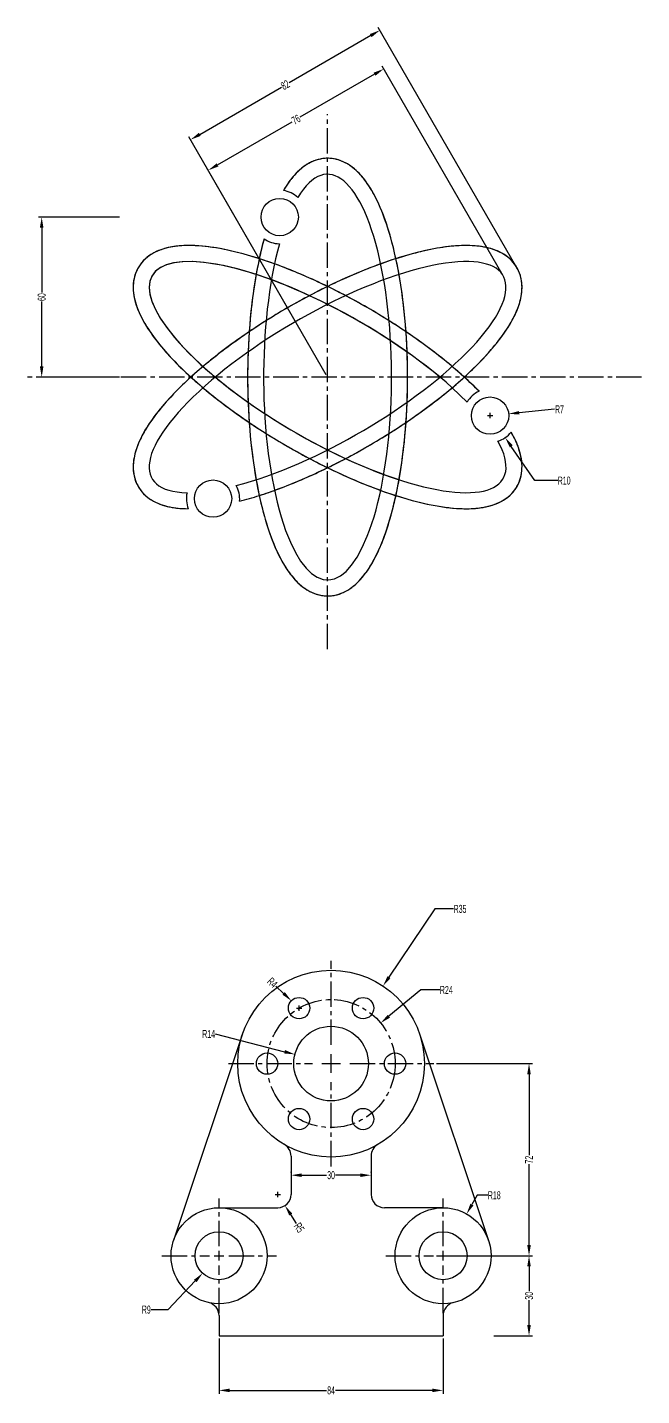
# Model space of a CAD drawing. Header units: millimetres. Extents: x 1568 to 31342, y 459 to 4403.
# Drawn here: x 9631 to 9861, y 1289 to 1801 of the extents above; entities that cross this region are included whole.
import ezdxf

# ---------------------------------------------------------------- set-up
doc = ezdxf.new("R2010")
doc.units = ezdxf.units.MM
doc.header["$LTSCALE"] = 0.5
doc.linetypes.add('CENTER2', pattern=[28.575, 19.05, -3.175, 3.175, -3.175])
doc.layers.add('centre line', color=3, linetype='CENTER2')
doc.layers.add('drawing', color=7, linetype='Continuous')
doc.styles.get("Standard").update_dxf_attribs({"font": 'arial.ttf', "width": 0.5})
doc.dimstyles.new('DARSHU2', dxfattribs={"dimtxt": 3, "dimasz": 4, "dimexe": 1.25, "dimexo": 1, "dimtad": 0, "dimtoh": 1, "dimdec": 1, "dimdsep": 46, "dimtxsty": 'Standard', "dimcen": 1, "dimclrd": 6, "dimclre": 6, "dimclrt": 6, "dimadec": 0, "dimazin": 0, "dimtfac": 1, "dimtdec": 1, "dimtofl": 0, "dimtmove": 0, "dimatfit": 3, "dimfxl": 1, "dimtfillclr": 256, "dimlwd": 25, "dimlwe": 25, "dimarcsym": 0})

# ---------------------------------------------------------------- blocks, each defined once
blk = doc.blocks.new('*D360')
at = {"layer": 'centre line', "color": 6, "linetype": 'Continuous', "lineweight": 25, "transparency": 16777216}
for p, q in [((9809, 1709.22), (9764.13, 1786.94)), ((9761.29, 1783.86), (9733.31, 1767.71)), ((9702.4, 1749.86), (9730.38, 1766.01)), ((9743.19, 1671.22), (9698.31, 1748.94))]:
    blk.add_line(p, q, dxfattribs=at)
at = {"layer": 'centre line', "color": 6, "transparency": 16777216}
for points in [[(9760.96, 1784.44), (9761.62, 1783.28), (9764.75, 1785.86)], [(9702.07, 1750.44), (9702.73, 1749.28), (9698.94, 1747.86)]]:
    blk.add_solid(points, dxfattribs=at)
at = {"layer": 'Defpoints', "color": 0, "transparency": 16777216}
for p in [(9764.75, 1785.86), (9809.5, 1708.35), (9743.69, 1670.35)]:
    blk.add_point(p, dxfattribs=at)
at = {"layer": 'centre line', "color": 6, "transparency": 16777216, "insert": (9731.85, 1766.86), "char_height": 3, "attachment_point": 5, "rotation": 30}
blk.add_mtext('76', dxfattribs=at)
blk = doc.blocks.new('*D361')
at = {"layer": 'centre line', "color": 6, "linetype": 'Continuous', "lineweight": 25, "transparency": 16777216}
for p, q in [((9814.2, 1712.22), (9762.69, 1801.42)), ((9759.85, 1798.34), (9729.28, 1780.68)), ((9695.77, 1761.33), (9726.35, 1778.99)), ((9743.18, 1671.22), (9691.68, 1760.41))]:
    blk.add_line(p, q, dxfattribs=at)
at = {"layer": 'centre line', "color": 6, "transparency": 16777216}
for points in [[(9759.52, 1798.91), (9760.19, 1797.76), (9763.32, 1800.34)], [(9695.44, 1761.91), (9696.1, 1760.75), (9692.31, 1759.33)]]:
    blk.add_solid(points, dxfattribs=at)
at = {"layer": 'Defpoints', "color": 0, "transparency": 16777216}
for p in [(9763.32, 1800.34), (9814.7, 1711.36), (9743.69, 1670.35)]:
    blk.add_point(p, dxfattribs=at)
at = {"layer": 'centre line', "color": 6, "transparency": 16777216, "insert": (9727.81, 1779.83), "char_height": 3, "attachment_point": 5, "rotation": 30.0036}
blk.add_mtext('82', dxfattribs=at)
blk = doc.blocks.new('*D362')
at = {"layer": 'centre line', "color": 6, "linetype": 'Continuous', "lineweight": 25, "transparency": 16777216}
for p, q in [((9665.65, 1730.33), (9635.23, 1730.33)), ((9636.48, 1726.33), (9636.48, 1702.04)), ((9636.48, 1674.35), (9636.48, 1698.64)), ((9665.65, 1670.35), (9635.23, 1670.35))]:
    blk.add_line(p, q, dxfattribs=at)
at = {"layer": 'centre line', "color": 6, "transparency": 16777216}
for points in [[(9635.81, 1726.33), (9637.14, 1726.33), (9636.48, 1730.33)], [(9635.81, 1674.35), (9637.14, 1674.35), (9636.48, 1670.35)]]:
    blk.add_solid(points, dxfattribs=at)
at = {"layer": 'Defpoints', "color": 0, "transparency": 16777216}
for p in [(9666.65, 1730.33), (9636.48, 1670.35), (9666.65, 1670.35)]:
    blk.add_point(p, dxfattribs=at)
at = {"layer": 'centre line', "color": 6, "transparency": 16777216, "insert": (9636.48, 1700.34), "char_height": 3, "attachment_point": 5, "rotation": 90}
blk.add_mtext('60', dxfattribs=at)
blk = doc.blocks.new('*D363')
at = {"layer": 'centre line', "color": 6, "lineweight": 25, "transparency": 16777216}
for p, q in [((9804.61, 1654.92), (9804.61, 1656.92)), ((9803.61, 1655.92), (9805.61, 1655.92))]:
    blk.add_line(p, q, dxfattribs=at)
at = {"layer": 'centre line', "color": 6, "linetype": 'Continuous', "lineweight": 25, "transparency": 16777216}
blk.add_line((9828.8, 1658.29), (9815.55, 1656.99), dxfattribs=at)
at = {"layer": 'centre line', "color": 6, "transparency": 16777216}
blk.add_solid([(9815.49, 1657.65), (9815.62, 1656.33), (9811.57, 1656.6)], dxfattribs=at)
at = {"layer": 'Defpoints', "color": 0, "transparency": 16777216}
for p in [(9811.57, 1656.6), (9804.61, 1655.92)]:
    blk.add_point(p, dxfattribs=at)
at = {"layer": 'centre line', "color": 6, "transparency": 16777216, "insert": (9830.63, 1658.29), "char_height": 3, "attachment_point": 5}
blk.add_mtext('R7', dxfattribs=at)
blk = doc.blocks.new('*D364')
at = {"layer": 'centre line', "color": 6, "lineweight": 25, "transparency": 16777216}
for p, q in [((9804.61, 1654.92), (9804.61, 1656.92)), ((9803.61, 1655.92), (9805.61, 1655.92))]:
    blk.add_line(p, q, dxfattribs=at)
at = {"layer": 'centre line', "color": 6, "linetype": 'Continuous', "lineweight": 25, "transparency": 16777216}
for p, q in [((9821.38, 1631.57), (9812.55, 1644.39)), ((9829.97, 1631.57), (9821.38, 1631.57))]:
    blk.add_line(p, q, dxfattribs=at)
at = {"layer": 'centre line', "color": 6, "transparency": 16777216}
blk.add_solid([(9813.1, 1644.77), (9812, 1644.01), (9810.28, 1647.68)], dxfattribs=at)
at = {"layer": 'Defpoints', "color": 0, "transparency": 16777216}
for p in [(9804.61, 1655.92), (9810.28, 1647.68)]:
    blk.add_point(p, dxfattribs=at)
at = {"layer": 'centre line', "color": 6, "transparency": 16777216, "insert": (9832.39, 1631.57), "char_height": 3, "attachment_point": 5}
blk.add_mtext('R10', dxfattribs=at)
blk = doc.blocks.new('*U365')
at = {"layer": 'centre line', "color": 0, "linetype": 'CENTER2', "transparency": 16777216}
for p, q in [((0, 7), (0, 38.5)), ((-38.5, 0), (-7, 0)), ((7, 0), (38.5, 0)), ((0, -38.5), (0, -7))]:
    blk.add_line(p, q, dxfattribs=at)
at = {"layer": 'centre line', "color": 0, "linetype": 'Continuous', "transparency": 16777216}
for p, q in [((-3.5, 0), (3.5, 0)), ((0, -3.5), (0, 3.5))]:
    blk.add_line(p, q, dxfattribs=at)
blk = doc.blocks.new('*D507')
at = {"layer": 'Defpoints', "color": 0, "transparency": 16777216}
for p in [(9702.99, 1311.1), (9786.99, 1311.1), (9786.99, 1290.64)]:
    blk.add_point(p, dxfattribs=at)
at = {"layer": 'drawing', "color": 6, "linetype": 'Continuous', "lineweight": 25, "transparency": 16777216}
for p, q in [((9702.99, 1310.1), (9702.99, 1289.39)), ((9786.99, 1310.1), (9786.99, 1289.39)), ((9706.99, 1290.64), (9743.3, 1290.64)), ((9782.99, 1290.64), (9746.69, 1290.64))]:
    blk.add_line(p, q, dxfattribs=at)
at = {"layer": 'drawing', "color": 6, "transparency": 16777216}
for points in [[(9706.99, 1291.31), (9706.99, 1289.98), (9702.99, 1290.64)], [(9782.99, 1291.31), (9782.99, 1289.98), (9786.99, 1290.64)]]:
    blk.add_solid(points, dxfattribs=at)
at = {"layer": 'drawing', "color": 6, "transparency": 16777216, "insert": (9744.99, 1290.64), "char_height": 3, "attachment_point": 5}
blk.add_mtext('84', dxfattribs=at)
blk = doc.blocks.new('*U508')
at = {"layer": 'centre line', "color": 0, "linetype": 'CENTER2', "transparency": 16777216}
for p, q in [((0, 3.6), (0, 21.5)), ((-21.5, 0), (-3.6, 0)), ((3.6, 0), (21.5, 0)), ((0, -21.5), (0, -3.6))]:
    blk.add_line(p, q, dxfattribs=at)
at = {"layer": 'centre line', "color": 0, "linetype": 'Continuous', "transparency": 16777216}
for p, q in [((-1.8, 0), (1.8, 0)), ((0, -1.8), (0, 1.8))]:
    blk.add_line(p, q, dxfattribs=at)
blk = doc.blocks.new('*U509')
at = {"layer": 'centre line', "color": 0, "linetype": 'CENTER2', "transparency": 16777216}
for p, q in [((0, 3.6), (0, 21.5)), ((-21.5, 0), (-3.6, 0)), ((3.6, 0), (21.5, 0)), ((0, -21.5), (0, -3.6))]:
    blk.add_line(p, q, dxfattribs=at)
at = {"layer": 'centre line', "color": 0, "linetype": 'Continuous', "transparency": 16777216}
for p, q in [((-1.8, 0), (1.8, 0)), ((0, -1.8), (0, 1.8))]:
    blk.add_line(p, q, dxfattribs=at)
blk = doc.blocks.new('*D510')
at = {"layer": 'Defpoints', "color": 0, "transparency": 16777216}
for p in [(9804.99, 1341.1), (9804.99, 1311.1), (9819.22, 1311.1)]:
    blk.add_point(p, dxfattribs=at)
at = {"layer": 'drawing', "color": 6, "linetype": 'Continuous', "lineweight": 25, "transparency": 16777216}
for p, q in [((9805.99, 1341.1), (9820.47, 1341.1)), ((9819.22, 1337.1), (9819.22, 1327.79)), ((9819.22, 1315.1), (9819.22, 1324.4)), ((9805.99, 1311.1), (9820.47, 1311.1))]:
    blk.add_line(p, q, dxfattribs=at)
at = {"layer": 'drawing', "color": 6, "transparency": 16777216}
for points in [[(9818.55, 1337.1), (9819.88, 1337.1), (9819.22, 1341.1)], [(9818.55, 1315.1), (9819.88, 1315.1), (9819.22, 1311.1)]]:
    blk.add_solid(points, dxfattribs=at)
at = {"layer": 'drawing', "color": 6, "transparency": 16777216, "insert": (9819.22, 1326.1), "char_height": 3, "attachment_point": 5, "rotation": 90}
blk.add_mtext('30', dxfattribs=at)
blk = doc.blocks.new('*D515')
at = {"layer": 'Defpoints', "color": 0, "transparency": 16777216}
for p in [(9795.83, 1356.78), (9786.99, 1341.1)]:
    blk.add_point(p, dxfattribs=at)
at = {"layer": 'drawing', "color": 6, "linetype": 'Continuous', "lineweight": 25, "transparency": 16777216}
for p, q in [((9799.76, 1363.74), (9797.8, 1360.26)), ((9803.76, 1363.74), (9799.76, 1363.74))]:
    blk.add_line(p, q, dxfattribs=at)
at = {"layer": 'drawing', "color": 6, "lineweight": 25, "transparency": 16777216}
for p, q in [((9785.99, 1341.1), (9787.99, 1341.1)), ((9786.99, 1340.1), (9786.99, 1342.1))]:
    blk.add_line(p, q, dxfattribs=at)
at = {"layer": 'drawing', "color": 6, "transparency": 16777216}
blk.add_solid([(9797.22, 1360.59), (9798.38, 1359.93), (9795.83, 1356.78)], dxfattribs=at)
at = {"layer": 'drawing', "color": 6, "transparency": 16777216, "insert": (9806.18, 1363.74), "char_height": 3, "attachment_point": 5}
blk.add_mtext('R18', dxfattribs=at)
blk = doc.blocks.new('*D516')
at = {"layer": 'Defpoints', "color": 0, "transparency": 16777216}
for p in [(9702.99, 1341.1), (9696.82, 1334.55)]:
    blk.add_point(p, dxfattribs=at)
at = {"layer": 'drawing', "color": 6, "lineweight": 25, "transparency": 16777216}
for p, q in [((9701.99, 1341.1), (9703.99, 1341.1)), ((9702.99, 1340.1), (9702.99, 1342.1))]:
    blk.add_line(p, q, dxfattribs=at)
at = {"layer": 'drawing', "color": 6, "linetype": 'Continuous', "lineweight": 25, "transparency": 16777216}
for p, q in [((9683.96, 1320.91), (9694.07, 1331.64)), ((9677.55, 1320.91), (9683.96, 1320.91))]:
    blk.add_line(p, q, dxfattribs=at)
at = {"layer": 'drawing', "color": 6, "transparency": 16777216}
blk.add_solid([(9693.59, 1332.1), (9694.56, 1331.18), (9696.82, 1334.55)], dxfattribs=at)
at = {"layer": 'drawing', "color": 6, "transparency": 16777216, "insert": (9675.71, 1320.91), "char_height": 3, "attachment_point": 5}
blk.add_mtext('R9', dxfattribs=at)
blk = doc.blocks.new('*D517')
at = {"layer": 'Defpoints', "color": 0, "transparency": 16777216}
for p in [(9724.99, 1364.1), (9727.7, 1359.89)]:
    blk.add_point(p, dxfattribs=at)
at = {"layer": 'drawing', "color": 6, "lineweight": 25, "transparency": 16777216}
for p, q in [((9723.99, 1364.1), (9725.99, 1364.1)), ((9724.99, 1363.1), (9724.99, 1365.1))]:
    blk.add_line(p, q, dxfattribs=at)
at = {"layer": 'drawing', "color": 6, "linetype": 'Continuous', "lineweight": 25, "transparency": 16777216}
blk.add_line((9732.04, 1353.17), (9729.87, 1356.53), dxfattribs=at)
at = {"layer": 'drawing', "color": 6, "transparency": 16777216}
blk.add_solid([(9730.43, 1356.89), (9729.31, 1356.17), (9727.7, 1359.89)], dxfattribs=at)
at = {"layer": 'drawing', "color": 6, "transparency": 16777216, "insert": (9733.03, 1351.62), "char_height": 3, "attachment_point": 5, "rotation": 302.8076}
blk.add_mtext('R5', dxfattribs=at)
blk = doc.blocks.new('*D518')
at = {"layer": 'Defpoints', "color": 0, "transparency": 16777216}
for p in [(9764.48, 1442.17), (9744.99, 1413.1)]:
    blk.add_point(p, dxfattribs=at)
at = {"layer": 'drawing', "color": 6, "linetype": 'Continuous', "lineweight": 25, "transparency": 16777216}
for p, q in [((9783.84, 1471.05), (9766.71, 1445.49)), ((9790.94, 1471.05), (9783.84, 1471.05))]:
    blk.add_line(p, q, dxfattribs=at)
at = {"layer": 'drawing', "color": 6, "lineweight": 25, "transparency": 16777216}
for p, q in [((9743.99, 1413.1), (9745.99, 1413.1)), ((9744.99, 1412.1), (9744.99, 1414.1))]:
    blk.add_line(p, q, dxfattribs=at)
at = {"layer": 'drawing', "color": 6, "transparency": 16777216}
blk.add_solid([(9766.15, 1445.86), (9767.26, 1445.12), (9764.48, 1442.17)], dxfattribs=at)
at = {"layer": 'drawing', "color": 6, "transparency": 16777216, "insert": (9793.36, 1471.05), "char_height": 3, "attachment_point": 5}
blk.add_mtext('R35', dxfattribs=at)
blk = doc.blocks.new('*D519')
at = {"layer": 'Defpoints', "color": 0, "transparency": 16777216}
for p in [(9763.56, 1428.3), (9744.99, 1413.1)]:
    blk.add_point(p, dxfattribs=at)
at = {"layer": 'drawing', "color": 6, "linetype": 'Continuous', "lineweight": 25, "transparency": 16777216}
for p, q in [((9778.7, 1440.7), (9766.66, 1430.84)), ((9785.79, 1440.7), (9778.7, 1440.7))]:
    blk.add_line(p, q, dxfattribs=at)
at = {"layer": 'drawing', "color": 6, "lineweight": 25, "transparency": 16777216}
for p, q in [((9743.99, 1413.1), (9745.99, 1413.1)), ((9744.99, 1412.1), (9744.99, 1414.1))]:
    blk.add_line(p, q, dxfattribs=at)
at = {"layer": 'drawing', "color": 6, "transparency": 16777216}
blk.add_solid([(9766.23, 1431.35), (9767.08, 1430.32), (9763.56, 1428.3)], dxfattribs=at)
at = {"layer": 'drawing', "color": 6, "transparency": 16777216, "insert": (9788.2, 1440.7), "char_height": 3, "attachment_point": 5}
blk.add_mtext('R24', dxfattribs=at)
blk = doc.blocks.new('*D520')
at = {"layer": 'Defpoints', "color": 0, "transparency": 16777216}
for p in [(9730.1, 1436.64), (9732.99, 1433.88)]:
    blk.add_point(p, dxfattribs=at)
at = {"layer": 'drawing', "color": 6, "linetype": 'Continuous', "lineweight": 25, "transparency": 16777216}
blk.add_line((9724.31, 1442.16), (9727.2, 1439.4), dxfattribs=at)
at = {"layer": 'drawing', "color": 6, "lineweight": 25, "transparency": 16777216}
for p, q in [((9731.99, 1433.88), (9733.99, 1433.88)), ((9732.99, 1432.88), (9732.99, 1434.88))]:
    blk.add_line(p, q, dxfattribs=at)
at = {"layer": 'drawing', "color": 6, "transparency": 16777216}
blk.add_solid([(9727.66, 1439.89), (9726.74, 1438.92), (9730.1, 1436.64)], dxfattribs=at)
at = {"layer": 'drawing', "color": 6, "transparency": 16777216, "insert": (9722.98, 1443.43), "char_height": 3, "attachment_point": 5, "rotation": 316.3518}
blk.add_mtext('R4', dxfattribs=at)
blk = doc.blocks.new('*D521')
at = {"layer": 'Defpoints', "color": 0, "transparency": 16777216}
for p in [(9731.43, 1416.56), (9744.99, 1413.1)]:
    blk.add_point(p, dxfattribs=at)
at = {"layer": 'drawing', "color": 6, "linetype": 'Continuous', "lineweight": 25, "transparency": 16777216}
blk.add_line((9701.51, 1424.2), (9727.55, 1417.55), dxfattribs=at)
at = {"layer": 'drawing', "color": 6, "lineweight": 25, "transparency": 16777216}
for p, q in [((9743.99, 1413.1), (9745.99, 1413.1)), ((9744.99, 1412.1), (9744.99, 1414.1))]:
    blk.add_line(p, q, dxfattribs=at)
at = {"layer": 'drawing', "color": 6, "transparency": 16777216}
blk.add_solid([(9727.72, 1418.19), (9727.39, 1416.9), (9731.43, 1416.56)], dxfattribs=at)
at = {"layer": 'drawing', "color": 6, "transparency": 16777216, "insert": (9699.09, 1424.2), "char_height": 3, "attachment_point": 5}
blk.add_mtext('R14', dxfattribs=at)
blk = doc.blocks.new('*D522')
at = {"layer": 'Defpoints', "color": 0, "transparency": 16777216}
for p in [(9729.99, 1371.28), (9759.99, 1371.28), (9759.99, 1371.28)]:
    blk.add_point(p, dxfattribs=at)
at = {"layer": 'drawing', "color": 6, "linetype": 'Continuous', "lineweight": 25, "transparency": 16777216}
for p, q in [((9729.99, 1372.28), (9729.99, 1372.53)), ((9733.99, 1371.28), (9743.3, 1371.28)), ((9755.99, 1371.28), (9746.69, 1371.28)), ((9759.99, 1372.28), (9759.99, 1372.53))]:
    blk.add_line(p, q, dxfattribs=at)
at = {"layer": 'drawing', "color": 6, "transparency": 16777216}
for points in [[(9733.99, 1371.94), (9733.99, 1370.61), (9729.99, 1371.28)], [(9755.99, 1371.94), (9755.99, 1370.61), (9759.99, 1371.28)]]:
    blk.add_solid(points, dxfattribs=at)
at = {"layer": 'drawing', "color": 6, "transparency": 16777216, "insert": (9744.99, 1371.28), "char_height": 3, "attachment_point": 5}
blk.add_mtext('30', dxfattribs=at)
blk = doc.blocks.new('*D523')
at = {"layer": 'Defpoints', "color": 0, "transparency": 16777216}
for p in [(9783.49, 1413.1), (9783.49, 1341.1), (9819.22, 1341.1)]:
    blk.add_point(p, dxfattribs=at)
at = {"layer": 'drawing', "color": 6, "linetype": 'Continuous', "lineweight": 25, "transparency": 16777216}
for p, q in [((9784.49, 1413.1), (9820.47, 1413.1)), ((9819.22, 1409.1), (9819.22, 1378.78)), ((9819.22, 1345.1), (9819.22, 1375.41)), ((9784.49, 1341.1), (9820.47, 1341.1))]:
    blk.add_line(p, q, dxfattribs=at)
at = {"layer": 'drawing', "color": 6, "transparency": 16777216}
for points in [[(9818.55, 1409.1), (9819.88, 1409.1), (9819.22, 1413.1)], [(9818.55, 1345.1), (9819.88, 1345.1), (9819.22, 1341.1)]]:
    blk.add_solid(points, dxfattribs=at)
at = {"layer": 'drawing', "color": 6, "transparency": 16777216, "insert": (9819.22, 1377.1), "char_height": 3, "attachment_point": 5, "rotation": 90}
blk.add_mtext('72', dxfattribs=at)

msp = doc.modelspace()

# ---------------------------------------------------------------- linework, layer by layer
at = {"layer": 'centre line'}
for p, q in [((9743.685, 1568.431), (9743.685, 1768.854)), ((9861.448, 1670.353), (9631.103, 1670.353))]:
    msp.add_line(p, q, dxfattribs=at)
msp.add_circle((9744.993, 1413.097), 24, dxfattribs=at)
at = {"layer": 'drawing'}
for p, q in [((9790.393, 1666.376), (9796.007, 1661.023)), ((9711.799, 1424.196), (9685.922, 1346.805)), ((9778.186, 1424.196), (9804.064, 1346.805)), ((9729.993, 1378.456), (9729.993, 1364.097)), ((9759.993, 1378.456), (9759.993, 1364.097)), ((9702.993, 1359.097), (9724.993, 1359.097)), ((9786.993, 1359.097), (9764.993, 1359.097)), ((9702.993, 1318.647), (9702.993, 1311.097)), ((9786.993, 1318.647), (9786.993, 1311.097)), ((9702.993, 1311.097), (9786.993, 1311.097))]:
    msp.add_line(p, q, dxfattribs=at)
for centre, radius in [((9725.727, 1730.329), 7), ((9804.605, 1655.917), 7), ((9700.723, 1624.813), 7), ((9744.993, 1413.097), 35), ((9732.993, 1433.881), 4), ((9756.993, 1433.881), 4), ((9744.993, 1413.097), 14), ((9720.993, 1413.097), 4), ((9768.993, 1413.097), 4), ((9732.993, 1392.312), 4), ((9756.993, 1392.312), 4), ((9702.993, 1341.097), 18), ((9786.993, 1341.097), 18), ((9702.993, 1341.097), 9), ((9786.993, 1341.097), 9)]:
    msp.add_circle(centre, radius, dxfattribs=at)
for centre, radius, start, end in [((9725.727, 1730.329), 10, 47.09101, 82.16416), ((9725.727, 1730.329), 10, 234.34022, 269.29571), ((9804.605, 1655.917), 10, 114.34022, 149.29571), ((9804.605, 1655.917), 10, 287.09101, 322.16416), ((9700.723, 1624.813), 10, 167.09101, 202.16416), ((9700.723, 1624.813), 10, 354.34022, 29.29571), ((9724.993, 1378.456), 5, 0, 60), ((9764.993, 1378.456), 5, 120, 180), ((9764.993, 1378.456), 5, 120, 180), ((9724.993, 1364.097), 5, 270, 0), ((9764.993, 1364.097), 5, 180, 270), ((9697.993, 1318.647), 5, 0, 77.44414), ((9791.993, 1318.647), 5, 102.55586, 180)]:
    msp.add_arc(centre, radius, start, end, dxfattribs=at)
for major_axis, start_param, end_param in [((0, -76), 3.9947669, 9.9079251), ((0, 76), 0.8531742, 6.7663324), ((-65.818, 38), 4.1199294, 9.9080024), ((65.818, -38), 0.9783368, 5.30485), ((65.818, 38), 3.9947671, 9.9079253), ((-65.818, -38), 0.8531744, 6.7663327)]:
    msp.add_ellipse((9743.685, 1670.353), major_axis=major_axis, ratio=0.3157895, start_param=start_param, end_param=end_param, dxfattribs=at)
for points, knots in [([(9719.897, 1722.204), (9719.227, 1719.795), (9718.607, 1717.273), (9716.84, 1709.129), (9715.874, 1703.169), (9714.448, 1690.713), (9713.988, 1684.219), (9713.598, 1671.081), (9713.668, 1664.44), (9714.333, 1651.406), (9714.928, 1645.015), (9716.616, 1632.861), (9717.707, 1627.099), (9720.085, 1617.559), (9721.291, 1613.614), (9723.985, 1606.451), (9725.471, 1603.234), (9728.202, 1598.575), (9729.351, 1596.903), (9731.849, 1593.914), (9733.2, 1592.593), (9735.689, 1590.762), (9736.745, 1590.131), (9738.994, 1589.123), (9740.19, 1588.749), (9742.659, 1588.335), (9743.929, 1588.298), (9746.423, 1588.572), (9747.642, 1588.882), (9749.946, 1589.78), (9751.032, 1590.365), (9753.064, 1591.738), (9754.013, 1592.525), (9755.802, 1594.263), (9756.642, 1595.215), (9759.022, 1598.272), (9760.445, 1600.596), (9763.074, 1605.798), (9764.277, 1608.679), (9766.483, 1614.951), (9767.484, 1618.343), (9769.276, 1625.564), (9770.066, 1629.394), (9771.809, 1639.667), (9772.596, 1646.362), (9773.575, 1660.147), (9773.766, 1667.236), (9773.541, 1681.325), (9773.125, 1688.324), (9771.71, 1701.754), (9770.712, 1708.184), (9768.447, 1718.807), (9767.283, 1723.186), (9764.643, 1731.175), (9763.17, 1734.786), (9760.431, 1740.084), (9759.26, 1742.012), (9756.715, 1745.472), (9755.341, 1747.007), (9752.824, 1749.152), (9751.77, 1749.896), (9749.507, 1751.132), (9748.295, 1751.622), (9745.94, 1752.21), (9744.813, 1752.353), (9743.685, 1752.353)], [0.8485189, 0.8485189, 0.8485189, 0.8485189, 0.9689401, 0.9689401, 1.2229643, 1.2229643, 1.4769885, 1.4769885, 1.7310128, 1.7310128, 1.985037, 1.985037, 2.2390612, 2.2390612, 2.4432283, 2.4432283, 2.6473954, 2.6473954, 2.7803893, 2.7803893, 2.9133831, 2.9133831, 3.0010425, 3.0010425, 3.0887018, 3.0887018, 3.1763612, 3.1763612, 3.2640205, 3.2640205, 3.3516799, 3.3516799, 3.4393392, 3.4393392, 3.5269986, 3.5269986, 3.7001402, 3.7001402, 3.8732818, 3.8732818, 4.0464234, 4.0464234, 4.2195651, 4.2195651, 4.4912, 4.4912, 4.7628349, 4.7628349, 5.0344699, 5.0344699, 5.3061048, 5.3061048, 5.5204698, 5.5204698, 5.7348349, 5.7348349, 5.8776134, 5.8776134, 6.020392, 6.020392, 6.112438, 6.112438, 6.2044841, 6.2044841, 6.2831853, 6.2831853, 6.2831853, 6.2831853]), ([(9743.685, 1588.353), (9744.887, 1588.353), (9746.087, 1588.515), (9748.389, 1589.128), (9749.49, 1589.576), (9751.56, 1590.686), (9752.531, 1591.347), (9754.359, 1592.834), (9755.216, 1593.66), (9757.567, 1596.255), (9758.951, 1598.207), (9761.518, 1602.582), (9762.699, 1605.007), (9764.891, 1610.306), (9765.9, 1613.18), (9767.747, 1619.331), (9768.584, 1622.607), (9770.53, 1631.577), (9771.496, 1637.537), (9772.922, 1649.993), (9773.382, 1656.487), (9773.772, 1669.624), (9773.702, 1676.266), (9773.037, 1689.3), (9772.442, 1695.691), (9770.754, 1707.845), (9769.663, 1713.607), (9767.285, 1723.147), (9766.079, 1727.092), (9763.385, 1734.255), (9761.899, 1737.472), (9759.168, 1742.131), (9758.019, 1743.802), (9755.521, 1746.791), (9754.17, 1748.112), (9751.681, 1749.943), (9750.625, 1750.575), (9748.376, 1751.583), (9747.18, 1751.957), (9744.711, 1752.371), (9743.441, 1752.408), (9740.947, 1752.134), (9739.728, 1751.823), (9737.424, 1750.926), (9736.339, 1750.341), (9734.306, 1748.968), (9733.357, 1748.181), (9731.568, 1746.443), (9730.728, 1745.491), (9728.923, 1743.172), (9727.981, 1741.762), (9727.09, 1740.236)], [0, 0, 0, 0, 0.0838403, 0.0838403, 0.1676805, 0.1676805, 0.2515208, 0.2515208, 0.3353611, 0.3353611, 0.4937558, 0.4937558, 0.6521506, 0.6521506, 0.8105453, 0.8105453, 0.9689401, 0.9689401, 1.2229643, 1.2229643, 1.4769885, 1.4769885, 1.7310128, 1.7310128, 1.985037, 1.985037, 2.2390612, 2.2390612, 2.4432283, 2.4432283, 2.6473954, 2.6473954, 2.7803893, 2.7803893, 2.9133831, 2.9133831, 3.0010425, 3.0010425, 3.0887018, 3.0887018, 3.1763612, 3.1763612, 3.2640205, 3.2640205, 3.3516799, 3.3516799, 3.4393392, 3.4393392, 3.5269986, 3.5269986, 3.6371769, 3.6371769, 3.6371769, 3.6371769]), ([(9743.685, 1752.353), (9742.483, 1752.353), (9741.283, 1752.19), (9738.981, 1751.578), (9737.88, 1751.13), (9735.81, 1750.02), (9734.839, 1749.359), (9733.011, 1747.872), (9732.154, 1747.046), (9729.803, 1744.451), (9728.419, 1742.499), (9727.121, 1740.286), (9727.106, 1740.261), (9727.091, 1740.236)], [0, 0, 0, 0, 0.08384026, 0.08384026, 0.16768053, 0.16768053, 0.25152079, 0.25152079, 0.33536106, 0.33536106, 0.49375582, 0.49375582, 0.49558341, 0.49558341, 0.49558341, 0.49558341]), ([(9800.484, 1665.028), (9798.732, 1666.813), (9796.858, 1668.611), (9790.689, 1674.213), (9786.01, 1678.03), (9775.936, 1685.493), (9770.541, 1689.138), (9759.359, 1696.045), (9753.573, 1699.305), (9741.952, 1705.246), (9736.12, 1707.926), (9724.751, 1712.542), (9719.215, 1714.477), (9709.764, 1717.188), (9705.745, 1718.116), (9698.194, 1719.364), (9694.665, 1719.686), (9689.265, 1719.651), (9687.243, 1719.492), (9683.405, 1718.822), (9681.586, 1718.313), (9678.755, 1717.072), (9677.681, 1716.474), (9675.683, 1715.03), (9674.761, 1714.182), (9673.168, 1712.251), (9672.501, 1711.169), (9671.492, 1708.872), (9671.151, 1707.661), (9670.776, 1705.217), (9670.74, 1703.985), (9670.913, 1701.538), (9671.12, 1700.323), (9671.731, 1697.904), (9672.135, 1696.7), (9673.592, 1693.112), (9674.894, 1690.717), (9678.085, 1685.839), (9679.977, 1683.357), (9684.306, 1678.31), (9686.744, 1675.747), (9692.102, 1670.585), (9695.023, 1667.986), (9703.049, 1661.34), (9708.453, 1657.311), (9719.902, 1649.571), (9725.945, 1645.86), (9738.259, 1639.01), (9744.528, 1635.871), (9756.866, 1630.382), (9762.934, 1628.032), (9773.266, 1624.681), (9777.641, 1623.5), (9785.88, 1621.791), (9789.743, 1621.262), (9795.701, 1620.985), (9797.957, 1621.035), (9802.225, 1621.509), (9804.241, 1621.931), (9807.357, 1623.039), (9808.529, 1623.58), (9810.731, 1624.922), (9811.761, 1625.726), (9813.448, 1627.471), (9814.135, 1628.376), (9814.699, 1629.353)], [0.8485191, 0.8485191, 0.8485191, 0.8485191, 0.9689401, 0.9689401, 1.2229643, 1.2229643, 1.4769885, 1.4769885, 1.7310128, 1.7310128, 1.985037, 1.985037, 2.2390612, 2.2390612, 2.4432283, 2.4432283, 2.6473954, 2.6473954, 2.7803893, 2.7803893, 2.9133831, 2.9133831, 3.0010425, 3.0010425, 3.0887018, 3.0887018, 3.1763612, 3.1763612, 3.2640205, 3.2640205, 3.3516799, 3.3516799, 3.4393392, 3.4393392, 3.5269986, 3.5269986, 3.7001402, 3.7001402, 3.8732818, 3.8732818, 4.0464234, 4.0464234, 4.2195651, 4.2195651, 4.4912, 4.4912, 4.7628349, 4.7628349, 5.0344699, 5.0344699, 5.3061048, 5.3061048, 5.5204698, 5.5204698, 5.7348349, 5.7348349, 5.8776134, 5.8776134, 6.020392, 6.020392, 6.112438, 6.112438, 6.2044841, 6.2044841, 6.2831853, 6.2831853, 6.2831853, 6.2831853]), ([(9814.699, 1711.353), (9814.098, 1712.394), (9813.357, 1713.352), (9811.676, 1715.039), (9810.738, 1715.769), (9808.741, 1717.007), (9807.683, 1717.517), (9805.482, 1718.356), (9804.337, 1718.686), (9800.915, 1719.424), (9798.533, 1719.647), (9793.46, 1719.682), (9790.769, 1719.493), (9785.084, 1718.741), (9782.091, 1718.178), (9775.841, 1716.702), (9772.585, 1715.789), (9763.844, 1712.989), (9758.199, 1710.846), (9746.699, 1705.853), (9740.845, 1703.004), (9729.272, 1696.773), (9723.555, 1693.392), (9712.6, 1686.299), (9707.363, 1682.588), (9697.681, 1675.05), (9693.237, 1671.223), (9686.164, 1664.394), (9683.35, 1661.377), (9678.494, 1655.463), (9676.451, 1652.567), (9673.782, 1647.872), (9672.909, 1646.042), (9671.569, 1642.384), (9671.101, 1640.553), (9670.76, 1637.482), (9670.74, 1636.252), (9670.992, 1633.8), (9671.266, 1632.578), (9672.142, 1630.233), (9672.745, 1629.114), (9674.23, 1627.091), (9675.108, 1626.19), (9677.037, 1624.644), (9678.087, 1623.997), (9680.292, 1622.923), (9681.448, 1622.495), (9683.848, 1621.815), (9685.092, 1621.562), (9687.197, 1621.271), (9688.029, 1621.187), (9688.881, 1621.13)], [0, 0, 0, 0, 0.0838403, 0.0838403, 0.1676805, 0.1676805, 0.2515208, 0.2515208, 0.3353611, 0.3353611, 0.4937558, 0.4937558, 0.6521506, 0.6521506, 0.8105453, 0.8105453, 0.9689401, 0.9689401, 1.2229643, 1.2229643, 1.4769885, 1.4769885, 1.7310128, 1.7310128, 1.985037, 1.985037, 2.2390612, 2.2390612, 2.4432283, 2.4432283, 2.6473954, 2.6473954, 2.7803893, 2.7803893, 2.9133831, 2.9133831, 3.0010425, 3.0010425, 3.0887018, 3.0887018, 3.1763612, 3.1763612, 3.2640205, 3.2640205, 3.3516799, 3.3516799, 3.4393392, 3.4393392, 3.5269986, 3.5269986, 3.5823795, 3.5823795, 3.5823795, 3.5823795]), ([(9710.674, 1623.826), (9713.096, 1624.451), (9715.59, 1625.174), (9723.526, 1627.716), (9729.171, 1629.86), (9740.671, 1634.853), (9746.525, 1637.702), (9758.098, 1643.933), (9763.815, 1647.314), (9774.77, 1654.407), (9780.007, 1658.118), (9789.689, 1665.656), (9794.133, 1669.482), (9801.206, 1676.312), (9804.02, 1679.329), (9808.876, 1685.243), (9810.919, 1688.139), (9813.588, 1692.833), (9814.461, 1694.664), (9815.801, 1698.322), (9816.269, 1700.152), (9816.61, 1703.224), (9816.63, 1704.454), (9816.378, 1706.906), (9816.104, 1708.128), (9815.228, 1710.473), (9814.625, 1711.592), (9813.14, 1713.614), (9812.262, 1714.515), (9810.333, 1716.062), (9809.283, 1716.709), (9807.078, 1717.783), (9805.922, 1718.211), (9803.522, 1718.891), (9802.278, 1719.143), (9798.441, 1719.676), (9795.717, 1719.746), (9789.897, 1719.421), (9786.8, 1719.024), (9780.265, 1717.798), (9776.827, 1716.969), (9769.677, 1714.91), (9765.966, 1713.679), (9756.198, 1710.051), (9750.007, 1707.386), (9737.579, 1701.341), (9731.344, 1697.962), (9719.254, 1690.723), (9713.402, 1686.864), (9702.478, 1678.923), (9697.409, 1674.843), (9689.341, 1667.571), (9686.131, 1664.373), (9680.532, 1658.092), (9678.142, 1655.011), (9674.924, 1649.99), (9673.839, 1648.011), (9672.115, 1644.078), (9671.472, 1642.121), (9670.874, 1638.868), (9670.756, 1637.583), (9670.818, 1635.005), (9670.999, 1633.711), (9671.667, 1631.377), (9672.107, 1630.33), (9672.671, 1629.353)], [0.8485191, 0.8485191, 0.8485191, 0.8485191, 0.9689401, 0.9689401, 1.2229643, 1.2229643, 1.4769885, 1.4769885, 1.7310128, 1.7310128, 1.985037, 1.985037, 2.2390612, 2.2390612, 2.4432283, 2.4432283, 2.6473954, 2.6473954, 2.7803893, 2.7803893, 2.9133831, 2.9133831, 3.0010425, 3.0010425, 3.0887018, 3.0887018, 3.1763612, 3.1763612, 3.2640205, 3.2640205, 3.3516799, 3.3516799, 3.4393392, 3.4393392, 3.5269986, 3.5269986, 3.7001402, 3.7001402, 3.8732818, 3.8732818, 4.0464234, 4.0464234, 4.2195651, 4.2195651, 4.4912, 4.4912, 4.7628349, 4.7628349, 5.0344699, 5.0344699, 5.3061048, 5.3061048, 5.5204698, 5.5204698, 5.7348349, 5.7348349, 5.8776134, 5.8776134, 6.020392, 6.020392, 6.112438, 6.112438, 6.2044841, 6.2044841, 6.2831853, 6.2831853, 6.2831853, 6.2831853]), ([(9800.484, 1665.028), (9799.665, 1665.863), (9798.819, 1666.7), (9795.268, 1670.121), (9792.347, 1672.72), (9784.321, 1679.366), (9778.917, 1683.395), (9767.468, 1691.135), (9761.425, 1694.845), (9749.111, 1701.696), (9742.842, 1704.835), (9730.504, 1710.324), (9724.436, 1712.674), (9714.104, 1716.025), (9709.729, 1717.206), (9701.49, 1718.915), (9697.627, 1719.443), (9691.669, 1719.72), (9689.413, 1719.671), (9685.145, 1719.197), (9683.129, 1718.775), (9680.013, 1717.667), (9678.841, 1717.126), (9676.639, 1715.784), (9675.609, 1714.98), (9673.922, 1713.234), (9673.235, 1712.33), (9672.671, 1711.353)], [3.99011, 3.99011, 3.99011, 3.99011, 4.0464234, 4.0464234, 4.2195651, 4.2195651, 4.4912, 4.4912, 4.7628349, 4.7628349, 5.0344699, 5.0344699, 5.3061048, 5.3061048, 5.5204698, 5.5204698, 5.7348349, 5.7348349, 5.8776134, 5.8776134, 6.020392, 6.020392, 6.112438, 6.112438, 6.2044841, 6.2044841, 6.2831853, 6.2831853, 6.2831853, 6.2831853]), ([(9719.897, 1722.204), (9719.584, 1721.078), (9719.281, 1719.926), (9718.094, 1715.141), (9717.304, 1711.312), (9715.561, 1701.039), (9714.774, 1694.344), (9713.795, 1680.559), (9713.604, 1673.47), (9713.829, 1659.38), (9714.245, 1652.382), (9715.66, 1638.952), (9716.658, 1632.522), (9718.923, 1621.899), (9720.087, 1617.52), (9722.727, 1609.53), (9724.2, 1605.92), (9726.939, 1600.622), (9728.11, 1598.693), (9730.655, 1595.233), (9732.029, 1593.699), (9734.546, 1591.554), (9735.6, 1590.81), (9737.863, 1589.574), (9739.075, 1589.084), (9741.43, 1588.496), (9742.557, 1588.353), (9743.685, 1588.353)], [3.9901099, 3.9901099, 3.9901099, 3.9901099, 4.0464234, 4.0464234, 4.2195651, 4.2195651, 4.4912, 4.4912, 4.7628349, 4.7628349, 5.0344699, 5.0344699, 5.3061048, 5.3061048, 5.5204698, 5.5204698, 5.7348349, 5.7348349, 5.8776134, 5.8776134, 6.020392, 6.020392, 6.112438, 6.112438, 6.2044841, 6.2044841, 6.2831853, 6.2831853, 6.2831853, 6.2831853]), ([(9672.671, 1711.353), (9672.07, 1710.312), (9671.611, 1709.192), (9670.99, 1706.892), (9670.827, 1705.714), (9670.753, 1703.366), (9670.841, 1702.195), (9671.215, 1699.869), (9671.501, 1698.713), (9672.573, 1695.38), (9673.571, 1693.205), (9676.077, 1688.795), (9677.587, 1686.559), (9681.08, 1682.011), (9683.065, 1679.701), (9687.467, 1675.026), (9689.886, 1672.663), (9696.681, 1666.493), (9701.36, 1662.676), (9711.434, 1655.213), (9716.829, 1651.568), (9728.011, 1644.661), (9733.797, 1641.4), (9745.418, 1635.46), (9751.25, 1632.78), (9762.619, 1628.164), (9768.155, 1626.228), (9777.606, 1623.518), (9781.625, 1622.589), (9789.176, 1621.341), (9792.705, 1621.02), (9798.105, 1621.055), (9800.127, 1621.214), (9803.965, 1621.884), (9805.784, 1622.393), (9808.615, 1623.633), (9809.689, 1624.232), (9811.687, 1625.676), (9812.609, 1626.524), (9814.202, 1628.455), (9814.869, 1629.537), (9815.878, 1631.834), (9816.219, 1633.045), (9816.594, 1635.489), (9816.63, 1636.721), (9816.457, 1639.168), (9816.25, 1640.383), (9815.639, 1642.801), (9815.235, 1644.005), (9814.129, 1646.728), (9813.379, 1648.249), (9812.503, 1649.783)], [0, 0, 0, 0, 0.0838403, 0.0838403, 0.1676805, 0.1676805, 0.2515208, 0.2515208, 0.3353611, 0.3353611, 0.4937558, 0.4937558, 0.6521506, 0.6521506, 0.8105453, 0.8105453, 0.9689401, 0.9689401, 1.2229643, 1.2229643, 1.4769885, 1.4769885, 1.7310128, 1.7310128, 1.985037, 1.985037, 2.2390612, 2.2390612, 2.4432283, 2.4432283, 2.6473954, 2.6473954, 2.7803893, 2.7803893, 2.9133831, 2.9133831, 3.0010425, 3.0010425, 3.0887018, 3.0887018, 3.1763612, 3.1763612, 3.2640205, 3.2640205, 3.3516799, 3.3516799, 3.4393392, 3.4393392, 3.5269986, 3.5269986, 3.637177, 3.637177, 3.637177, 3.637177]), ([(9718.057, 1625.965), (9720.396, 1626.712), (9722.782, 1627.538), (9731.172, 1630.654), (9737.363, 1633.32), (9749.791, 1639.365), (9756.026, 1642.744), (9768.116, 1649.983), (9773.968, 1653.842), (9784.892, 1661.783), (9789.961, 1665.863), (9798.029, 1673.135), (9801.239, 1676.333), (9806.838, 1682.614), (9809.228, 1685.695), (9812.446, 1690.716), (9813.531, 1692.694), (9815.255, 1696.628), (9815.898, 1698.585), (9816.496, 1701.838), (9816.614, 1703.123), (9816.552, 1705.7), (9816.371, 1706.995), (9815.703, 1709.329), (9815.263, 1710.376), (9814.699, 1711.353)], [4.1091937, 4.1091937, 4.1091937, 4.1091937, 4.2195651, 4.2195651, 4.4912, 4.4912, 4.7628349, 4.7628349, 5.0344699, 5.0344699, 5.3061048, 5.3061048, 5.5204698, 5.5204698, 5.7348349, 5.7348349, 5.8776134, 5.8776134, 6.020392, 6.020392, 6.112438, 6.112438, 6.2044841, 6.2044841, 6.2831853, 6.2831853, 6.2831853, 6.2831853]), ([(9814.699, 1629.353), (9815.3, 1630.394), (9815.759, 1631.514), (9816.38, 1633.814), (9816.543, 1634.991), (9816.617, 1637.339), (9816.529, 1638.511), (9816.155, 1640.837), (9815.869, 1641.993), (9814.797, 1645.326), (9813.799, 1647.5), (9812.531, 1649.731), (9812.517, 1649.757), (9812.502, 1649.782)], [0, 0, 0, 0, 0.08384026, 0.08384026, 0.16768053, 0.16768053, 0.25152079, 0.25152079, 0.33536106, 0.33536106, 0.49375582, 0.49375582, 0.49558353, 0.49558353, 0.49558353, 0.49558353]), ([(9672.671, 1629.353), (9673.272, 1628.312), (9674.013, 1627.354), (9675.694, 1625.667), (9676.632, 1624.937), (9678.629, 1623.699), (9679.687, 1623.189), (9681.888, 1622.35), (9683.033, 1622.02), (9686.455, 1621.281), (9688.837, 1621.059), (9691.403, 1621.041), (9691.432, 1621.041), (9691.462, 1621.041)], [0, 0, 0, 0, 0.08384026, 0.08384026, 0.16768053, 0.16768053, 0.25152079, 0.25152079, 0.33536106, 0.33536106, 0.49375582, 0.49375582, 0.49558367, 0.49558367, 0.49558367, 0.49558367])]:
    msp.add_open_spline(points, degree=3, knots=knots, dxfattribs=at)

# ---------------------------------------------------------------- block references
at = {"layer": 'centre line', "linetype": 'CENTER2'}
for name, p in [('*U365', (9744.993, 1413.097)), ('*U508', (9702.993, 1341.097)), ('*U509', (9786.993, 1341.097))]:
    msp.add_blockref(name, p, dxfattribs=at)

# ---------------------------------------------------------------- dimensions: what is measured, and where the dimension line sits
at = {"layer": 'centre line'}
for p2, distance, picture, middle in [((9814.696, 1711.357), 102.747, '*D361', (9727.811, 1779.834)), ((9809.503, 1708.353), 89.497, '*D360', (9731.845, 1766.86))]:
    dim = msp.add_aligned_dim(p1=(9743.685, 1670.353), p2=p2, distance=distance, dimstyle='DARSHU2', dxfattribs=at)
    dim.commit()
    dim.dimension.update_dxf_attribs({"geometry": picture, "text_midpoint": middle})
dim = msp.add_linear_dim(base=(9636.476, 1670.353), p1=(9666.653, 1730.329), p2=(9666.653, 1670.353), angle=90, dimstyle='DARSHU2', dxfattribs=at)
dim.commit()
dim.dimension.update_dxf_attribs({"geometry": '*D362', "text_midpoint": (9636.476, 1700.341)})
for mpoint, picture, middle in [((9811.572, 1656.599), '*D363', (9828.796, 1658.287)), ((9810.279, 1647.682), '*D364', (9832.387, 1631.565))]:
    dim = msp.add_radius_dim(center=(9804.605, 1655.917), mpoint=mpoint, dimstyle='DARSHU2', dxfattribs=at)
    dim.commit()
    dim.dimension.update_dxf_attribs({"geometry": picture, "text_midpoint": middle, "dimtype": 164})
at = {"layer": 'drawing'}
for center, mpoint, picture, middle in [((9744.993, 1413.097), (9764.481, 1442.169), '*D518', (9793.363, 1471.051)), ((9744.993, 1413.097), (9763.562, 1428.301), '*D519', (9788.202, 1440.697)), ((9744.993, 1413.097), (9731.427, 1416.559), '*D521', (9701.508, 1424.196)), ((9702.993, 1341.097), (9696.818, 1334.548), '*D516', (9675.713, 1320.913))]:
    dim = msp.add_radius_dim(center=center, mpoint=mpoint, dimstyle='DARSHU2', dxfattribs=at)
    dim.commit()
    dim.dimension.update_dxf_attribs({"geometry": picture, "text_midpoint": middle, "dimtype": 164})
for center, mpoint, picture, middle in [((9732.993, 1433.881), (9730.098, 1436.642), '*D520', (9722.984, 1443.428)), ((9724.993, 1364.097), (9727.702, 1359.894), '*D517', (9733.033, 1351.624)), ((9786.993, 1341.097), (9795.834, 1356.776), '*D515', (9806.182, 1363.744))]:
    dim = msp.add_radius_dim(center=center, mpoint=mpoint, dimstyle='DARSHU2', dxfattribs=at)
    dim.commit()
    dim.dimension.update_dxf_attribs({"geometry": picture, "text_midpoint": middle})
for base, p1, p2, picture, middle in [((9819.218, 1341.097), (9783.493, 1413.097), (9783.493, 1341.097), '*D523', (9819.218, 1377.097)), ((9819.218, 1311.097), (9804.993, 1341.097), (9804.993, 1311.097), '*D510', (9819.218, 1326.097))]:
    dim = msp.add_linear_dim(base=base, p1=p1, p2=p2, angle=90, dimstyle='DARSHU2', dxfattribs=at)
    dim.commit()
    dim.dimension.update_dxf_attribs({"geometry": picture, "text_midpoint": middle})
for base, p1, p2, picture, middle in [((9759.993, 1371.276), (9729.993, 1371.276), (9759.993, 1371.276), '*D522', (9744.993, 1371.276)), ((9786.993, 1290.645), (9702.993, 1311.097), (9786.993, 1311.097), '*D507', (9744.993, 1290.645))]:
    dim = msp.add_linear_dim(base=base, p1=p1, p2=p2, dimstyle='DARSHU2', dxfattribs=at)
    dim.commit()
    dim.dimension.update_dxf_attribs({"geometry": picture, "text_midpoint": middle})

doc.saveas('drawing.dxf')
